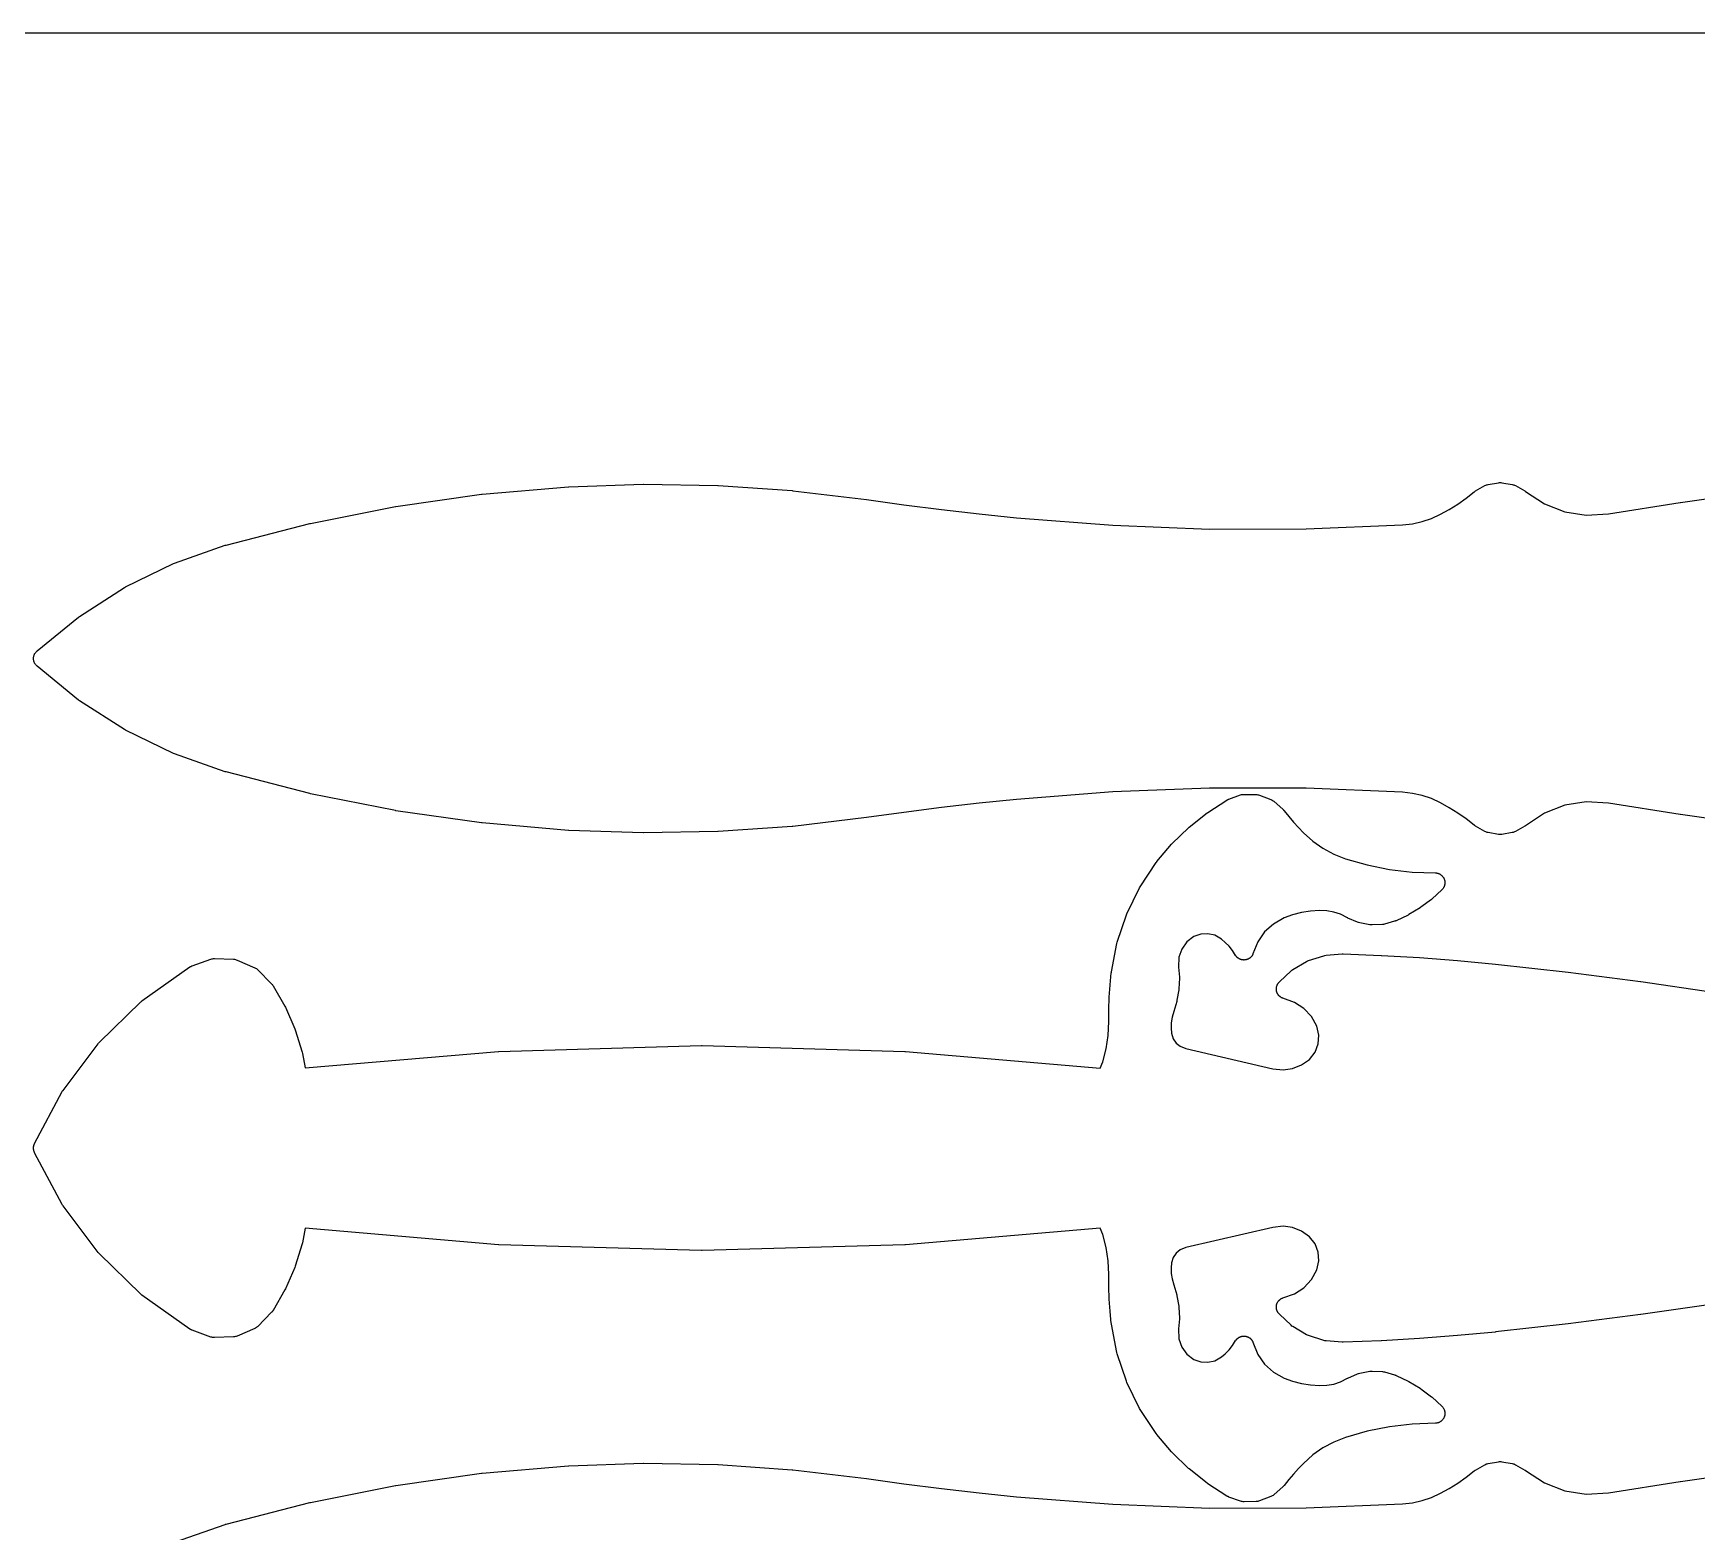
# Model space of a CAD drawing. Header units: metres. Extents: x 0 to 3000, y 0 to 1200.
# Drawn here: x 679.3 to 1019, y 893.9 to 1200 of the extents above; entities that cross this region are included whole.
import ezdxf

# ---------------------------------------------------------------- set-up
doc = ezdxf.new("R2010")
doc.units = ezdxf.units.M

msp = doc.modelspace()

# ---------------------------------------------------------------- linework, layer by layer
at = {"color": 7}
msp.add_lwpolyline([(0, 0), (3000, 0), (3000, 1200), (0, 1200), (0, 0)], close=True, dxfattribs=at)
at = {"color": 1}
for points in [[(1030.48, 1038.26), (1015.72, 1040.38), (1015.69, 1040.38), (1001.06, 1042.7), (996.48, 1042.97), (992.11, 1042.28), (987.98, 1040.68), (984.06, 1038.11), (984, 1038.07), (983.95, 1038.04), (982.02, 1036.94), (981.86, 1036.87), (981.7, 1036.8), (981.54, 1036.75), (981.37, 1036.71), (979.25, 1036.35), (979.02, 1036.32), (978.8, 1036.32), (978.57, 1036.35), (976.45, 1036.71), (976.28, 1036.75), (976.11, 1036.8), (975.95, 1036.87), (975.8, 1036.94), (973.87, 1038.04), (973.83, 1038.06), (973.78, 1038.09), (973.75, 1038.12), (973.71, 1038.14), (973.67, 1038.17), (973.62, 1038.2), (971.95, 1039.51), (970.26, 1040.69), (968.51, 1041.79), (966.73, 1042.79), (964.87, 1043.64), (962.97, 1044.28), (961.01, 1044.72), (958.97, 1044.95), (939.28, 1045.78), (919.55, 1045.81), (899.84, 1045.05), (880.14, 1043.5), (872.48, 1042.7), (864.82, 1041.81), (857.16, 1040.84), (849.51, 1039.77), (849.49, 1039.77), (849.47, 1039.77), (834.43, 1037.98), (834.33, 1037.97), (819.22, 1036.94), (819.12, 1036.93), (803.98, 1036.66), (803.88, 1036.66), (788.74, 1037.15), (788.68, 1037.16), (788.63, 1037.16), (771.01, 1038.67), (770.89, 1038.68), (753.39, 1041.17), (753.29, 1041.19), (735.95, 1044.65), (735.84, 1044.67), (718.71, 1049.09), (718.63, 1049.11), (718.55, 1049.14), (708.22, 1052.77), (708, 1052.86), (698.19, 1057.65), (697.99, 1057.76), (688.8, 1063.65), (688.61, 1063.78), (680.13, 1070.71), (680.13, 1070.72), (680.13, 1070.72), (680.06, 1070.78), (679.99, 1070.84), (679.98, 1070.85), (679.98, 1070.85), (679.92, 1070.92), (679.85, 1070.99), (679.85, 1070.99), (679.85, 1071), (679.79, 1071.07), (679.74, 1071.15), (679.73, 1071.15), (679.73, 1071.15), (679.68, 1071.23), (679.64, 1071.32), (679.63, 1071.32), (679.63, 1071.32), (679.59, 1071.41), (679.55, 1071.49), (679.55, 1071.5), (679.55, 1071.5), (679.52, 1071.59), (679.48, 1071.68), (679.48, 1071.68), (679.48, 1071.69), (679.46, 1071.78), (679.44, 1071.87), (679.44, 1071.87), (679.44, 1071.88), (679.42, 1071.97), (679.41, 1072.06), (679.41, 1072.07), (679.41, 1072.07), (679.4, 1072.16), (679.4, 1072.26), (679.4, 1072.26), (679.4, 1072.27), (679.4, 1072.36), (679.41, 1072.45), (679.41, 1072.46), (679.41, 1072.46), (679.42, 1072.56), (679.44, 1072.65), (679.44, 1072.65), (679.44, 1072.66), (679.46, 1072.75), (679.48, 1072.84), (679.48, 1072.84), (679.48, 1072.85), (679.52, 1072.93), (679.55, 1073.02), (679.55, 1073.03), (679.55, 1073.03), (679.59, 1073.12), (679.63, 1073.2), (679.63, 1073.2), (679.64, 1073.21), (679.68, 1073.29), (679.73, 1073.37), (679.73, 1073.37), (679.74, 1073.38), (679.79, 1073.45), (679.85, 1073.53), (679.85, 1073.53), (679.85, 1073.53), (679.92, 1073.6), (679.98, 1073.67), (679.98, 1073.68), (679.99, 1073.68), (680.06, 1073.74), (680.13, 1073.81), (680.13, 1073.81), (680.13, 1073.81), (688.61, 1080.74), (688.8, 1080.88), (697.99, 1086.76), (698.19, 1086.88), (708, 1091.66), (708.22, 1091.75), (718.55, 1095.39), (718.63, 1095.41), (718.71, 1095.44), (735.84, 1099.85), (735.95, 1099.88), (753.29, 1103.33), (753.39, 1103.35), (770.89, 1105.84), (771.01, 1105.85), (788.63, 1107.36), (788.68, 1107.37), (788.74, 1107.37), (803.88, 1107.86), (803.98, 1107.86), (819.12, 1107.59), (819.22, 1107.59), (834.33, 1106.56), (834.43, 1106.55), (849.47, 1104.76), (849.49, 1104.75), (849.51, 1104.75), (857.16, 1103.69), (864.82, 1102.71), (872.48, 1101.82), (880.14, 1101.02), (899.84, 1099.48), (919.55, 1098.72), (939.28, 1098.75), (958.97, 1099.57), (961.01, 1099.8), (962.97, 1100.24), (964.87, 1100.88), (966.73, 1101.74), (968.51, 1102.73), (970.26, 1103.83), (971.95, 1105.02), (973.62, 1106.32), (973.67, 1106.35), (973.71, 1106.38), (973.75, 1106.41), (973.78, 1106.44), (973.83, 1106.46), (973.87, 1106.49), (975.8, 1107.58), (975.95, 1107.66), (976.11, 1107.72), (976.28, 1107.77), (976.45, 1107.81), (978.57, 1108.17), (978.8, 1108.2), (979.02, 1108.2), (979.25, 1108.17), (981.37, 1107.81), (981.54, 1107.77), (981.7, 1107.72), (981.86, 1107.66), (982.02, 1107.58), (983.95, 1106.49), (984, 1106.45), (984.06, 1106.42), (987.98, 1103.84), (992.11, 1102.25), (996.48, 1101.56), (1001.06, 1101.82), (1015.69, 1104.14), (1015.72, 1104.14), (1030.48, 1106.26)], [(1022.37, 940.38), (1007.62, 938.26), (1007.59, 938.26), (992.8, 936.37), (992.77, 936.36), (977.96, 934.69), (977.94, 934.69), (977.93, 934.68), (970.21, 933.94), (970.17, 933.94), (962.44, 933.34), (962.4, 933.34), (954.66, 932.89), (954.62, 932.89), (946.87, 932.59), (946.85, 932.59), (946.82, 932.59), (946.75, 932.59), (946.67, 932.59), (946.65, 932.6), (946.63, 932.6), (943.34, 932.87), (943.12, 932.9), (942.9, 932.96), (939.79, 933.95), (939.59, 934.03), (939.39, 934.13), (936.58, 935.79), (936.39, 935.91), (936.22, 936.06), (933.83, 938.32), (933.77, 938.38), (933.71, 938.44), (933.7, 938.45), (933.69, 938.47), (933.64, 938.53), (933.59, 938.6), (933.58, 938.61), (933.57, 938.62), (933.52, 938.69), (933.48, 938.76), (933.47, 938.77), (933.46, 938.78), (933.42, 938.86), (933.39, 938.93), (933.38, 938.95), (933.37, 938.96), (933.34, 939.04), (933.31, 939.11), (933.31, 939.13), (933.3, 939.14), (933.28, 939.22), (933.26, 939.3), (933.25, 939.32), (933.25, 939.33), (933.24, 939.41), (933.22, 939.5), (933.22, 939.51), (933.22, 939.52), (933.21, 939.61), (933.2, 939.69), (933.2, 939.71), (933.2, 939.72), (933.2, 939.8), (933.2, 939.89), (933.2, 939.9), (933.2, 939.92), (933.21, 940), (933.22, 940.08), (933.23, 940.1), (933.23, 940.11), (933.25, 940.19), (933.26, 940.28), (933.27, 940.29), (933.27, 940.3), (933.3, 940.38), (933.32, 940.46), (933.33, 940.48), (933.33, 940.49), (933.36, 940.57), (933.4, 940.64), (933.4, 940.66), (933.41, 940.67), (933.45, 940.74), (933.49, 940.82), (933.5, 940.83), (933.51, 940.84), (933.55, 940.91), (933.6, 940.98), (933.61, 940.99), (933.62, 941), (933.67, 941.07), (933.73, 941.13), (933.74, 941.14), (933.75, 941.15), (933.81, 941.21), (933.87, 941.27), (933.88, 941.28), (933.89, 941.29), (933.95, 941.34), (934.02, 941.39), (934.03, 941.4), (934.04, 941.41), (934.11, 941.45), (934.18, 941.5), (934.2, 941.51), (934.21, 941.51), (934.28, 941.55), (934.36, 941.59), (934.37, 941.6), (934.38, 941.6), (934.46, 941.63), (934.54, 941.66), (936.93, 942.5), (938.82, 943.74), (940.36, 945.39), (941.46, 947.37), (941.9, 949.2), (941.77, 951), (941.11, 952.68), (939.94, 954.15), (938.35, 955.29), (936.53, 956.01), (934.59, 956.28), (932.5, 956.06), (914.72, 951.93), (913.56, 951.47), (912.74, 950.8), (912.13, 949.92), (911.78, 948.79), (911.69, 947.77), (911.73, 946.65), (911.91, 945.55), (912.25, 944.35), (912.85, 942.29), (912.91, 942.07), (913.26, 939.95), (913.29, 939.72), (913.39, 937.58), (913.39, 937.35), (913.25, 935.3), (913.31, 933.27), (913.87, 931.6), (914.91, 930.17), (916.36, 929.08), (917.75, 928.57), (919.2, 928.49), (920.62, 928.81), (922, 929.58), (922.77, 930.24), (923.54, 931.04), (924.24, 931.91), (924.89, 932.93), (924.91, 932.96), (924.93, 932.98), (924.97, 933.04), (925.01, 933.09), (925.03, 933.11), (925.04, 933.14), (925.09, 933.19), (925.14, 933.24), (925.16, 933.26), (925.18, 933.28), (925.23, 933.33), (925.28, 933.37), (925.3, 933.39), (925.33, 933.41), (925.38, 933.45), (925.44, 933.49), (925.46, 933.51), (925.48, 933.53), (925.54, 933.56), (925.6, 933.6), (925.63, 933.61), (925.65, 933.63), (925.72, 933.65), (925.78, 933.68), (925.81, 933.69), (925.83, 933.71), (925.9, 933.73), (925.96, 933.75), (925.99, 933.76), (926.02, 933.77), (926.09, 933.79), (926.15, 933.8), (926.18, 933.81), (926.21, 933.82), (926.28, 933.83), (926.35, 933.84), (926.38, 933.84), (926.4, 933.84), (926.47, 933.84), (926.54, 933.85), (926.57, 933.85), (926.6, 933.85), (926.67, 933.85), (926.74, 933.84), (926.77, 933.84), (926.8, 933.84), (926.86, 933.83), (926.93, 933.82), (926.96, 933.81), (926.99, 933.81), (927.06, 933.79), (927.12, 933.77), (927.15, 933.76), (927.18, 933.76), (927.24, 933.73), (927.31, 933.71), (927.34, 933.7), (927.36, 933.69), (927.43, 933.66), (927.49, 933.63), (927.51, 933.61), (927.54, 933.6), (927.6, 933.57), (927.66, 933.53), (927.68, 933.51), (927.71, 933.5), (927.76, 933.46), (927.82, 933.42), (927.84, 933.4), (927.86, 933.38), (927.91, 933.33), (927.97, 933.29), (927.99, 933.27), (928.01, 933.25), (928.05, 933.19), (928.1, 933.14), (928.12, 933.12), (928.14, 933.1), (928.18, 933.04), (928.22, 932.99), (928.23, 932.96), (928.25, 932.94), (928.29, 932.88), (928.32, 932.82), (928.34, 932.8), (928.35, 932.77), (928.38, 932.71), (928.41, 932.65), (928.42, 932.62), (928.43, 932.59), (929.43, 930.1), (930.81, 928.12), (932.6, 926.49), (934.79, 925.26), (936.5, 924.64), (938.33, 924.16), (940.18, 923.86), (942.04, 923.73), (943.52, 923.79), (944.94, 924.06), (946.31, 924.52), (947.74, 925.23), (947.78, 925.25), (947.82, 925.27), (949.78, 926.13), (949.99, 926.21), (950.22, 926.27), (952.29, 926.66), (952.51, 926.69), (952.74, 926.69), (954.85, 926.59), (955.08, 926.57), (955.3, 926.52), (957.36, 925.94), (957.42, 925.91), (957.49, 925.89), (957.52, 925.88), (957.54, 925.87), (957.61, 925.84), (957.67, 925.82), (960.09, 924.67), (960.27, 924.57), (962.55, 923.19), (962.72, 923.07), (964.86, 921.46), (965.01, 921.34), (966.98, 919.51), (966.98, 919.51), (966.98, 919.51), (967.05, 919.44), (967.12, 919.37), (967.12, 919.37), (967.12, 919.37), (967.18, 919.3), (967.24, 919.22), (967.24, 919.22), (967.24, 919.22), (967.3, 919.14), (967.35, 919.06), (967.35, 919.05), (967.35, 919.05), (967.39, 918.97), (967.44, 918.88), (967.44, 918.88), (967.44, 918.88), (967.48, 918.79), (967.51, 918.7), (967.51, 918.7), (967.51, 918.7), (967.54, 918.6), (967.57, 918.51), (967.57, 918.51), (967.57, 918.51), (967.59, 918.41), (967.6, 918.32), (967.6, 918.32), (967.6, 918.31), (967.61, 918.22), (967.62, 918.12), (967.62, 918.12), (967.62, 918.12), (967.62, 918.02), (967.62, 917.93), (967.62, 917.93), (967.62, 917.92), (967.61, 917.83), (967.6, 917.73), (967.6, 917.73), (967.6, 917.73), (967.58, 917.63), (967.56, 917.54), (967.56, 917.54), (967.56, 917.54), (967.53, 917.44), (967.5, 917.35), (967.5, 917.35), (967.5, 917.35), (967.46, 917.26), (967.42, 917.17), (967.42, 917.17), (967.42, 917.17), (967.37, 917.08), (967.33, 917), (967.33, 917), (967.32, 917), (967.27, 916.92), (967.22, 916.84), (967.21, 916.84), (967.21, 916.83), (967.15, 916.76), (967.09, 916.69), (967.09, 916.69), (967.09, 916.68), (967.02, 916.62), (966.95, 916.55), (966.95, 916.55), (966.95, 916.55), (966.87, 916.49), (966.8, 916.43), (966.79, 916.43), (966.79, 916.42), (966.71, 916.37), (966.63, 916.32), (966.63, 916.32), (966.63, 916.32), (966.54, 916.27), (966.46, 916.23), (966.46, 916.23), (966.45, 916.23), (966.37, 916.19), (966.28, 916.16), (966.27, 916.16), (966.27, 916.16), (966.18, 916.13), (966.09, 916.1), (966.09, 916.1), (966.08, 916.1), (965.99, 916.08), (965.9, 916.07), (965.89, 916.07), (965.89, 916.06), (965.79, 916.06), (965.7, 916.05), (965.7, 916.05), (965.69, 916.05), (960.95, 915.88), (956.32, 915.33), (951.75, 914.42), (947.29, 913.15), (944.92, 912.21), (942.7, 911.01), (940.64, 909.56), (938.73, 907.83), (937.72, 906.78), (936.72, 905.67), (935.74, 904.53), (934.79, 903.34), (934.74, 903.29), (934.7, 903.24), (934.67, 903.22), (934.66, 903.2), (934.6, 903.15), (934.56, 903.1), (932.66, 901.42), (932.52, 901.31), (932.37, 901.21), (932.21, 901.12), (932.05, 901.05), (929.75, 900.17), (929.58, 900.11), (929.41, 900.07), (929.24, 900.05), (929.06, 900.04), (926.6, 900), (926.42, 900.01), (926.25, 900.03), (926.07, 900.06), (925.9, 900.12), (923.51, 900.97), (923.48, 900.99), (923.45, 901), (923.39, 901.02), (923.39, 901.02), (923.33, 901.05), (923.3, 901.06), (923.27, 901.08), (923.21, 901.11), (923.16, 901.14), (923.13, 901.16), (923.1, 901.18), (919.2, 903.7), (919.04, 903.82), (915.41, 906.7), (915.27, 906.83), (911.94, 910.06), (911.81, 910.2), (908.8, 913.75), (908.79, 913.76), (908.78, 913.78), (908.73, 913.84), (908.68, 913.91), (908.68, 913.92), (908.66, 913.93), (905.39, 918.86), (905.25, 919.09), (902.67, 924.39), (902.57, 924.64), (900.71, 930.23), (900.64, 930.48), (899.53, 936.3), (899.51, 936.38), (899.5, 936.46), (899.25, 938.9), (899.24, 938.97), (899.07, 941.42), (899.07, 941.49), (898.98, 943.94), (898.98, 944.01), (898.98, 946.42), (898.88, 949.25), (898.47, 951.97), (897.75, 954.63), (897.25, 955.91), (857.45, 952.51), (857.33, 952.51), (815.95, 951.33), (815.83, 951.33), (774.45, 952.51), (774.33, 952.51), (734.86, 955.89), (734.32, 952.93), (734.26, 952.71), (732.86, 948.11), (732.78, 947.89), (730.86, 943.49), (730.75, 943.28), (728.33, 939.11), (728.3, 939.07), (728.27, 939.02), (728.24, 938.98), (728.22, 938.95), (728.19, 938.9), (728.15, 938.86), (728.12, 938.83), (728.1, 938.79), (728.06, 938.75), (728.02, 938.71), (725.19, 935.84), (725.05, 935.71), (724.9, 935.6), (724.73, 935.5), (724.56, 935.41), (720.99, 933.86), (720.81, 933.79), (720.63, 933.74), (720.45, 933.71), (720.26, 933.69), (716.36, 933.55), (716.17, 933.55), (715.98, 933.57), (715.79, 933.61), (715.61, 933.66), (711.82, 935.03), (711.75, 935.06), (711.68, 935.08), (711.66, 935.09), (711.63, 935.1), (711.57, 935.14), (711.5, 935.17), (711.48, 935.19), (711.46, 935.2), (711.4, 935.24), (711.34, 935.28), (701.55, 942.2), (701.43, 942.3), (701.31, 942.4), (692.78, 950.71), (692.67, 950.83), (692.57, 950.95), (685.42, 960.48), (685.33, 960.6), (685.25, 960.74), (679.63, 971.32), (679.59, 971.41), (679.55, 971.49), (679.55, 971.5), (679.55, 971.5), (679.52, 971.59), (679.49, 971.68), (679.48, 971.68), (679.48, 971.69), (679.46, 971.78), (679.44, 971.87), (679.44, 971.87), (679.43, 971.88), (679.42, 971.97), (679.41, 972.06), (679.41, 972.07), (679.41, 972.07), (679.4, 972.16), (679.4, 972.26), (679.4, 972.26), (679.4, 972.27), (679.4, 972.36), (679.41, 972.45), (679.41, 972.46), (679.41, 972.46), (679.42, 972.56), (679.43, 972.65), (679.44, 972.65), (679.44, 972.66), (679.46, 972.75), (679.48, 972.84), (679.48, 972.84), (679.49, 972.85), (679.52, 972.93), (679.55, 973.02), (679.55, 973.03), (679.55, 973.03), (679.59, 973.12), (679.63, 973.2), (685.25, 983.79), (685.33, 983.92), (685.42, 984.05), (692.57, 993.58), (692.67, 993.7), (692.78, 993.81), (701.31, 1002.12), (701.43, 1002.22), (701.55, 1002.32), (711.34, 1009.25), (711.4, 1009.29), (711.46, 1009.33), (711.48, 1009.34), (711.5, 1009.35), (711.57, 1009.38), (711.63, 1009.42), (711.66, 1009.43), (711.68, 1009.44), (711.75, 1009.47), (711.82, 1009.5), (715.61, 1010.86), (715.79, 1010.92), (715.98, 1010.95), (716.17, 1010.97), (716.36, 1010.98), (720.26, 1010.83), (720.45, 1010.82), (720.63, 1010.78), (720.81, 1010.73), (720.99, 1010.67), (724.56, 1009.11), (724.73, 1009.03), (724.9, 1008.93), (725.05, 1008.81), (725.19, 1008.68), (728.02, 1005.81), (728.06, 1005.77), (728.1, 1005.73), (728.12, 1005.7), (728.15, 1005.66), (728.19, 1005.62), (728.22, 1005.58), (728.24, 1005.54), (728.27, 1005.51), (728.3, 1005.46), (728.33, 1005.41), (730.75, 1001.25), (730.86, 1001.04), (732.78, 996.63), (732.86, 996.42), (734.26, 991.82), (734.32, 991.59), (734.86, 988.64), (774.33, 992.01), (774.45, 992.02), (815.83, 993.19), (815.95, 993.19), (857.33, 992.02), (857.45, 992.01), (897.25, 988.61), (897.75, 989.9), (898.47, 992.55), (898.88, 995.27), (898.98, 998.1), (898.98, 1000.52), (898.98, 1000.59), (899.07, 1003.04), (899.07, 1003.11), (899.24, 1005.55), (899.25, 1005.62), (899.5, 1008.06), (899.51, 1008.14), (899.53, 1008.23), (900.64, 1014.04), (900.71, 1014.3), (902.57, 1019.89), (902.67, 1020.13), (905.25, 1025.43), (905.39, 1025.66), (908.66, 1030.59), (908.68, 1030.6), (908.68, 1030.62), (908.73, 1030.68), (908.78, 1030.75), (908.79, 1030.76), (908.8, 1030.77), (911.81, 1034.32), (911.94, 1034.46), (915.27, 1037.69), (915.41, 1037.82), (919.04, 1040.71), (919.2, 1040.82), (923.1, 1043.35), (923.13, 1043.37), (923.16, 1043.38), (923.21, 1043.41), (923.27, 1043.45), (923.3, 1043.46), (923.33, 1043.48), (923.39, 1043.5), (923.45, 1043.53), (923.48, 1043.54), (923.51, 1043.55), (925.9, 1044.41), (926.07, 1044.46), (926.25, 1044.5), (926.42, 1044.52), (926.6, 1044.52), (929.06, 1044.49), (929.24, 1044.48), (929.41, 1044.45), (929.58, 1044.41), (929.75, 1044.36), (932.05, 1043.47), (932.21, 1043.4), (932.37, 1043.32), (932.52, 1043.22), (932.66, 1043.1), (934.56, 1041.42), (934.6, 1041.37), (934.66, 1041.33), (934.67, 1041.3), (934.7, 1041.28), (934.74, 1041.23), (934.79, 1041.18), (935.74, 1039.99), (936.72, 1038.85), (937.72, 1037.74), (938.73, 1036.69), (940.64, 1034.97), (942.7, 1033.52), (944.92, 1032.32), (947.29, 1031.38), (951.75, 1030.1), (956.32, 1029.19), (960.95, 1028.65), (965.69, 1028.48), (965.7, 1028.48), (965.7, 1028.48), (965.79, 1028.47), (965.89, 1028.46), (965.89, 1028.46), (965.9, 1028.46), (965.99, 1028.44), (966.08, 1028.42), (966.09, 1028.42), (966.09, 1028.42), (966.18, 1028.4), (966.27, 1028.37), (966.27, 1028.37), (966.28, 1028.37), (966.37, 1028.33), (966.45, 1028.3), (966.46, 1028.29), (966.46, 1028.29), (966.54, 1028.25), (966.63, 1028.21), (966.63, 1028.2), (966.63, 1028.2), (966.71, 1028.15), (966.79, 1028.1), (966.79, 1028.1), (966.8, 1028.1), (966.87, 1028.04), (966.95, 1027.98), (966.95, 1027.97), (966.95, 1027.97), (967.02, 1027.91), (967.09, 1027.84), (967.09, 1027.84), (967.09, 1027.84), (967.15, 1027.76), (967.21, 1027.69), (967.21, 1027.69), (967.22, 1027.68), (967.27, 1027.61), (967.32, 1027.53), (967.33, 1027.53), (967.33, 1027.52), (967.37, 1027.44), (967.42, 1027.36), (967.42, 1027.35), (967.42, 1027.35), (967.46, 1027.26), (967.5, 1027.18), (967.5, 1027.17), (967.5, 1027.17), (967.53, 1027.08), (967.56, 1026.99), (967.56, 1026.99), (967.56, 1026.98), (967.58, 1026.89), (967.6, 1026.8), (967.6, 1026.79), (967.6, 1026.79), (967.61, 1026.7), (967.62, 1026.6), (967.62, 1026.6), (967.62, 1026.6), (967.62, 1026.5), (967.62, 1026.41), (967.62, 1026.4), (967.62, 1026.4), (967.61, 1026.3), (967.6, 1026.21), (967.6, 1026.21), (967.6, 1026.2), (967.59, 1026.11), (967.57, 1026.02), (967.57, 1026.01), (967.57, 1026.01), (967.54, 1025.92), (967.51, 1025.83), (967.51, 1025.83), (967.51, 1025.82), (967.48, 1025.73), (967.44, 1025.65), (967.44, 1025.64), (967.44, 1025.64), (967.39, 1025.56), (967.35, 1025.47), (967.35, 1025.47), (967.35, 1025.47), (967.3, 1025.39), (967.24, 1025.31), (967.24, 1025.3), (967.24, 1025.3), (967.18, 1025.23), (967.12, 1025.15), (967.12, 1025.15), (967.12, 1025.15), (967.05, 1025.08), (966.98, 1025.01), (966.98, 1025.01), (966.98, 1025.01), (965.01, 1023.19), (964.86, 1023.06), (962.72, 1021.45), (962.55, 1021.34), (960.27, 1019.95), (960.09, 1019.86), (957.67, 1018.71), (957.61, 1018.68), (957.54, 1018.65), (957.52, 1018.64), (957.49, 1018.63), (957.42, 1018.61), (957.36, 1018.59), (955.3, 1018.01), (955.08, 1017.95), (954.85, 1017.93), (952.74, 1017.84), (952.51, 1017.84), (952.29, 1017.87), (950.22, 1018.25), (949.99, 1018.31), (949.78, 1018.39), (947.82, 1019.25), (947.78, 1019.28), (947.74, 1019.29), (946.31, 1020.01), (944.94, 1020.47), (943.52, 1020.73), (942.04, 1020.8), (940.18, 1020.67), (938.33, 1020.36), (936.5, 1019.88), (934.79, 1019.26), (932.6, 1018.03), (930.81, 1016.41), (929.43, 1014.42), (928.43, 1011.93), (928.42, 1011.91), (928.41, 1011.88), (928.38, 1011.82), (928.35, 1011.75), (928.34, 1011.73), (928.32, 1011.7), (928.29, 1011.64), (928.25, 1011.58), (928.23, 1011.56), (928.22, 1011.54), (928.18, 1011.48), (928.14, 1011.42), (928.12, 1011.4), (928.1, 1011.38), (928.05, 1011.33), (928.01, 1011.28), (927.99, 1011.26), (927.97, 1011.24), (927.91, 1011.19), (927.86, 1011.14), (927.84, 1011.13), (927.82, 1011.11), (927.76, 1011.07), (927.71, 1011.03), (927.68, 1011.01), (927.66, 1010.99), (927.6, 1010.96), (927.54, 1010.92), (927.51, 1010.91), (927.49, 1010.9), (927.43, 1010.87), (927.36, 1010.84), (927.34, 1010.83), (927.31, 1010.81), (927.24, 1010.79), (927.18, 1010.77), (927.15, 1010.76), (927.12, 1010.75), (927.06, 1010.74), (926.99, 1010.72), (926.96, 1010.71), (926.93, 1010.71), (926.86, 1010.7), (926.8, 1010.69), (926.77, 1010.68), (926.74, 1010.68), (926.67, 1010.68), (926.6, 1010.67), (926.57, 1010.68), (926.54, 1010.67), (926.47, 1010.68), (926.4, 1010.68), (926.38, 1010.69), (926.35, 1010.69), (926.28, 1010.7), (926.21, 1010.71), (926.18, 1010.71), (926.15, 1010.72), (926.09, 1010.74), (926.02, 1010.75), (925.99, 1010.76), (925.96, 1010.77), (925.9, 1010.79), (925.83, 1010.82), (925.81, 1010.83), (925.78, 1010.84), (925.72, 1010.87), (925.65, 1010.9), (925.63, 1010.91), (925.6, 1010.93), (925.54, 1010.96), (925.48, 1011), (925.46, 1011.01), (925.44, 1011.03), (925.38, 1011.07), (925.33, 1011.11), (925.3, 1011.13), (925.28, 1011.15), (925.23, 1011.2), (925.18, 1011.24), (925.16, 1011.26), (925.14, 1011.28), (925.09, 1011.34), (925.04, 1011.39), (925.03, 1011.41), (925.01, 1011.43), (924.97, 1011.49), (924.93, 1011.54), (924.91, 1011.57), (924.89, 1011.59), (924.24, 1012.61), (923.54, 1013.48), (922.77, 1014.28), (922, 1014.94), (920.62, 1015.72), (919.2, 1016.04), (917.75, 1015.95), (916.36, 1015.45), (914.91, 1014.36), (913.87, 1012.92), (913.31, 1011.25), (913.25, 1009.23), (913.39, 1007.18), (913.39, 1006.94), (913.29, 1004.8), (913.26, 1004.57), (912.91, 1002.46), (912.85, 1002.23), (912.25, 1000.17), (911.91, 998.98), (911.73, 997.87), (911.69, 996.76), (911.78, 995.73), (912.13, 994.6), (912.74, 993.72), (913.56, 993.05), (914.72, 992.59), (932.5, 988.47), (934.59, 988.24), (936.53, 988.51), (938.35, 989.23), (939.94, 990.37), (941.11, 991.84), (941.77, 993.52), (941.9, 995.32), (941.46, 997.15), (940.36, 999.13), (938.82, 1000.78), (936.93, 1002.02), (934.54, 1002.86), (934.46, 1002.89), (934.38, 1002.92), (934.37, 1002.93), (934.36, 1002.93), (934.28, 1002.97), (934.21, 1003.01), (934.2, 1003.02), (934.18, 1003.03), (934.11, 1003.07), (934.04, 1003.12), (934.03, 1003.13), (934.02, 1003.13), (933.95, 1003.19), (933.89, 1003.24), (933.88, 1003.25), (933.87, 1003.26), (933.81, 1003.32), (933.75, 1003.37), (933.74, 1003.38), (933.73, 1003.39), (933.67, 1003.46), (933.62, 1003.52), (933.61, 1003.53), (933.6, 1003.55), (933.55, 1003.61), (933.51, 1003.68), (933.5, 1003.7), (933.49, 1003.71), (933.45, 1003.78), (933.41, 1003.85), (933.4, 1003.87), (933.4, 1003.88), (933.36, 1003.96), (933.33, 1004.03), (933.33, 1004.05), (933.32, 1004.06), (933.3, 1004.14), (933.27, 1004.22), (933.27, 1004.23), (933.26, 1004.25), (933.25, 1004.33), (933.23, 1004.41), (933.23, 1004.43), (933.22, 1004.44), (933.21, 1004.52), (933.2, 1004.61), (933.2, 1004.62), (933.2, 1004.64), (933.2, 1004.72), (933.2, 1004.8), (933.2, 1004.82), (933.2, 1004.83), (933.21, 1004.92), (933.22, 1005), (933.22, 1005.01), (933.22, 1005.03), (933.24, 1005.11), (933.25, 1005.19), (933.25, 1005.21), (933.26, 1005.22), (933.28, 1005.3), (933.3, 1005.38), (933.31, 1005.39), (933.31, 1005.41), (933.34, 1005.49), (933.37, 1005.56), (933.38, 1005.58), (933.39, 1005.59), (933.42, 1005.66), (933.46, 1005.74), (933.47, 1005.75), (933.48, 1005.76), (933.52, 1005.83), (933.57, 1005.9), (933.58, 1005.92), (933.59, 1005.93), (933.64, 1005.99), (933.69, 1006.06), (933.7, 1006.07), (933.71, 1006.08), (933.77, 1006.14), (933.83, 1006.2), (936.22, 1008.47), (936.39, 1008.61), (936.58, 1008.74), (939.39, 1010.39), (939.59, 1010.49), (939.79, 1010.57), (942.9, 1011.56), (943.12, 1011.62), (943.34, 1011.65), (946.63, 1011.93), (946.65, 1011.93), (946.67, 1011.93), (946.75, 1011.93), (946.82, 1011.93), (946.85, 1011.93), (946.87, 1011.93), (954.62, 1011.63), (954.66, 1011.63), (962.4, 1011.18), (962.44, 1011.18), (970.17, 1010.59), (970.21, 1010.58), (977.93, 1009.84), (977.94, 1009.84), (977.96, 1009.84), (992.77, 1008.16), (992.8, 1008.16), (1007.59, 1006.26), (1007.62, 1006.26), (1022.37, 1004.14)], [(708.22, 891.75), (718.55, 895.39), (718.63, 895.41), (718.71, 895.44), (735.84, 899.85), (735.95, 899.88), (753.29, 903.33), (753.39, 903.35), (770.89, 905.84), (771.01, 905.85), (788.63, 907.36), (788.68, 907.37), (788.74, 907.37), (803.88, 907.86), (803.98, 907.86), (819.12, 907.59), (819.22, 907.59), (834.33, 906.56), (834.43, 906.55), (849.47, 904.76), (849.49, 904.75), (849.51, 904.75), (857.16, 903.69), (864.82, 902.71), (872.48, 901.82), (880.14, 901.02), (899.84, 899.48), (919.55, 898.72), (939.28, 898.75), (958.97, 899.57), (961.01, 899.8), (962.97, 900.24), (964.87, 900.88), (966.73, 901.74), (968.51, 902.73), (970.26, 903.83), (971.95, 905.02), (973.62, 906.32), (973.67, 906.35), (973.71, 906.38), (973.75, 906.41), (973.78, 906.44), (973.83, 906.46), (973.87, 906.49), (975.8, 907.58), (975.95, 907.66), (976.11, 907.72), (976.28, 907.77), (976.45, 907.81), (978.57, 908.17), (978.8, 908.2), (979.02, 908.2), (979.25, 908.17), (981.37, 907.81), (981.54, 907.77), (981.7, 907.72), (981.86, 907.66), (982.02, 907.58), (983.95, 906.49), (984, 906.45), (984.06, 906.42), (987.98, 903.84), (992.11, 902.25), (996.48, 901.56), (1001.06, 901.82), (1015.69, 904.14), (1015.72, 904.14), (1030.48, 906.26)]]:
    msp.add_lwpolyline(points, dxfattribs=at)

doc.saveas('drawing.dxf')
